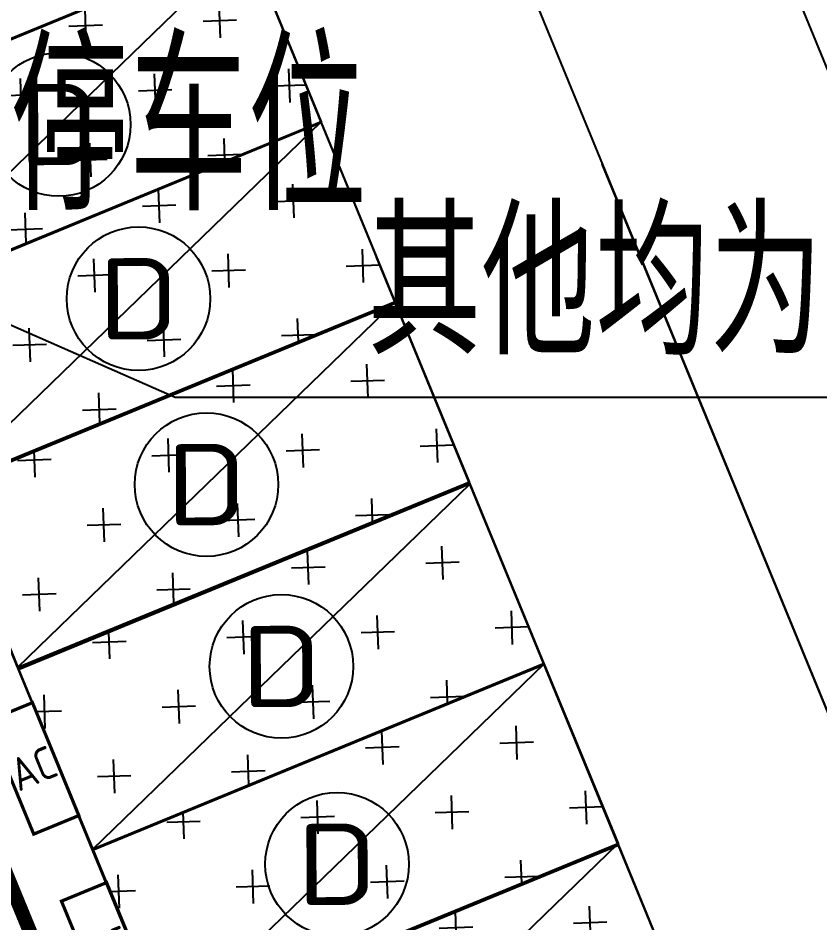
# Model space of a CAD drawing. Extents: x -809667 to 586099, y 3084146 to 3634412.
# Drawn here: x 381298.66 to 381308.52, y 3086159.62 to 3086170.73 of the extents above; entities that cross this region are included whole.
import ezdxf
from ezdxf.enums import TextEntityAlignment as Align

# ---------------------------------------------------------------- set-up
doc = ezdxf.new("R2010")
doc.units = 0
doc.header["$LTSCALE"] = 0.5
doc.header["$PDSIZE"] = 0.2
doc.layers.get('0').update_dxf_attribs({"linetype": 'CONTINUOUS'})
for name, color, linetype in [('DIM-箱柜', 3, 'CONTINUOUS'), ('EQUIP-箱柜', 3, 'CONTINUOUS'), ('WIRE-动力', 2, 'CONTINUOUS'), ('文字', 7, 'CONTINUOUS')]:
    doc.layers.add(name, color=color, linetype=linetype)
doc.styles.add('-宋体', font='', dxfattribs={"width": 0.6})
doc.styles.add('_TEL_ATTDEF', font='GBENOR', dxfattribs={"width": 0.8, "height": 3, "bigfont": 'GBCBIG'})
doc.styles.add('_TEL_DIM', font='SIMPLEX', dxfattribs={"width": 0.8, "height": 3.5, "bigfont": 'HZTXT'})
doc.styles.add('zx', font='GBENOR', dxfattribs={"width": 1.2, "bigfont": 'GBCBIG'})
doc.styles.get('-宋体').set_extended_font_data('NSimSun')

# ---------------------------------------------------------------- blocks, each defined once
blk = doc.blocks.new('23424')
at = {"layer": '文字', "linetype": 'Continuous'}
h = blk.add_hatch(dxfattribs=at)
h.set_pattern_fill('CROSS', color=8, scale=0.5200298169371408, angle=92.06326740999708)
h.set_pattern_definition([(92.06326740999697, (382047.4331889376, 3087697.318964752), (-0.8547343193438558, 0.7952899131543828), [0.4127736671938554, -1.238321001581566]), (182.0632674099971, (382047.6320114159, 3087697.532648332), (-0.7952899131543828, -0.8547343193438558), [0.4127736671938551, -1.238321001581565])])
h.paths.add_polyline_path([(382041.583910312, 3087697.108236406), (382047.1353896805, 3087699.387162062), (382046.223679341, 3087701.598595751), (382040.6740595411, 3087699.320586116)])
h = blk.add_hatch(dxfattribs=at)
h.set_pattern_fill('CROSS', color=8, scale=0.5200298169371408, angle=92.06326740999708)
h.set_pattern_definition([(92.06326740999697, (382048.3479495609, 3087695.100132331), (-0.8547343193438558, 0.7952899131543828), [0.4127736671938554, -1.238321001581566]), (182.0632674099971, (382048.5467720392, 3087695.313815911), (-0.7952899131543828, -0.8547343193438558), [0.4127736671938551, -1.238321001581565])])
h.paths.add_polyline_path([(382042.4986709353, 3087694.889403985), (382048.0501503038, 3087697.168329641), (382047.1384399643, 3087699.37976333), (382041.5888201644, 3087697.101753695)])
h = blk.add_hatch(dxfattribs=at)
h.set_pattern_fill('CROSS', color=8, scale=0.5200298169371408, angle=92.06326740999708)
h.set_pattern_definition([(92.06326740999697, (382049.2518308419, 3087692.885930273), (-0.8547343193438558, 0.7952899131543828), [0.4127736671938554, -1.238321001581566]), (182.0632674099971, (382049.4506533202, 3087693.099613853), (-0.7952899131543828, -0.8547343193438558), [0.4127736671938551, -1.238321001581565])])
h.paths.add_polyline_path([(382043.4025522163, 3087692.675201926), (382048.9540315848, 3087694.954127583), (382048.0423212452, 3087697.165561272), (382042.4927014454, 3087694.887551636)])
h = blk.add_hatch(dxfattribs=at)
h.set_pattern_fill('CROSS', color=8, scale=0.5200298169371408, angle=92.06326740999708)
h.set_pattern_definition([(92.06326740999697, (382050.1633840922, 3087690.674877618), (-0.8547343193438558, 0.7952899131543828), [0.4127736671938554, -1.238321001581566]), (182.0632674099971, (382050.3622065705, 3087690.888561198), (-0.7952899131543828, -0.8547343193438558), [0.4127736671938551, -1.238321001581565])])
h.paths.add_polyline_path([(382044.3141054666, 3087690.464149271), (382049.8655848351, 3087692.743074927), (382048.9538744956, 3087694.954508617), (382043.4042546957, 3087692.676498981)])
h = blk.add_hatch(dxfattribs=at)
h.set_pattern_fill('CROSS', color=8, scale=0.5200298169371408, angle=92.06326740999708)
h.set_pattern_definition([(92.06326740999697, (382051.0845614953, 3087688.440480732), (-0.8547343193438558, 0.7952899131543828), [0.4127736671938554, -1.238321001581566]), (182.0632674099971, (382051.2833839736, 3087688.654164312), (-0.7952899131543828, -0.8547343193438558), [0.4127736671938551, -1.238321001581565])])
h.paths.add_polyline_path([(382045.2352828698, 3087688.229752386), (382050.7867622382, 3087690.508678042), (382049.8750518987, 3087692.720111731), (382044.3254320989, 3087690.442102096)])
h = blk.add_hatch(dxfattribs=at)
h.set_pattern_fill('CROSS', color=8, scale=0.5200298169371408, angle=92.06326740999708)
h.set_pattern_definition([(92.06326740999697, (382051.9961147457, 3087686.229428077), (-0.8547343193438558, 0.7952899131543828), [0.4127736671938554, -1.238321001581566]), (182.0632674099971, (382052.194937224, 3087686.443111657), (-0.7952899131543828, -0.8547343193438558), [0.4127736671938551, -1.238321001581565])])
h.paths.add_polyline_path([(382046.1468361201, 3087686.018699731), (382051.6983154886, 3087688.297625387), (382050.786605149, 3087690.509059076), (382045.2369853492, 3087688.231049441)])
h = blk.add_hatch(dxfattribs=at)
h.set_pattern_fill('CROSS', color=8, scale=0.5200298169371408, angle=92.06326740999708)
h.set_pattern_definition([(92.06326740999697, (382052.8999960225, 3087684.015226017), (-0.8547343193438558, 0.7952899131543828), [0.4127736671938554, -1.238321001581566]), (182.0632674099971, (382053.0988185008, 3087684.228909597), (-0.7952899131543828, -0.8547343193438558), [0.4127736671938551, -1.238321001581565])])
h.paths.add_polyline_path([(382047.050717397, 3087683.80449767), (382052.6021967654, 3087686.083423327), (382051.6904864259, 3087688.294857016), (382046.1408666261, 3087686.01684738)])
at = {"layer": '文字', "color": 8, "linetype": 'Continuous'}
for p, q in [((382058.9391636009, 3087678.55678014), (382051.4995060429, 3087696.646696218)), ((382052.5456364241, 3087686.21551605), (382048.7249789221, 3087695.505644398))]:
    blk.add_line(p, q, dxfattribs=at)
at = {"layer": '文字', "color": 8, "linetype": 'Continuous', "flags": 128}
for points in [[(382035.1128641009, 3087736.491672313), (382055.3201936554, 3087687.356494655)], [(382034.912707607, 3087729.090903801), (382050.6353076731, 3087690.860580225)], [(382047.6961866345, 3087713.782125571), (382057.3964995626, 3087690.195307839)]]:
    blk.add_lwpolyline(points, dxfattribs=at)
for points in [[(382034.5955932036, 3087729.723146063, 0.3935278933651392), (382030.762993439, 3087731.148548723), (382013.2078389314, 3087723.847056272, 0.428398789829093), (382011.6474252427, 3087719.793435613), (382033.8061566742, 3087672.973570338, 0.4674018904182741), (382042.7164518732, 3087670.657630342), (382049.4525990323, 3087675.468330977, 0.3483465174933295), (382052.5456364244, 3087686.215516049), (382034.912707607, 3087729.090903801)], [(382051.8513334353, 3087722.932571196, 0.3641368766547858), (382047.6961866363, 3087713.782125563), (382057.3964785555, 3087690.195358918, 0.4832982279044974), (382066.4325621112, 3087687.594776148), (382066.9953671127, 3087687.934150696), (382059.2760511115, 3087700.735551633), (382068.1400330013, 3087706.080582038), (382076.1280788406, 3087692.833530425), (382080.5188288309, 3087694.978890933), (382066.8561151389, 3087722.941352148, 0.3924153738281989), (382059.242474428, 3087725.880407335), (382051.8513334342, 3087722.932571195)]]:
    blk.add_lwpolyline(points, format="xyb", dxfattribs=at)
for points in [[(382047.1328395525, 3087699.377014467), (382041.5837853112, 3087697.094910827), (382040.6709438543, 3087699.314532524), (382046.219998096, 3087701.596636164)], [(382048.045681009, 3087697.15739277), (382042.4966267677, 3087694.87528913), (382041.5837853107, 3087697.094910827), (382047.1328395525, 3087699.377014467)], [(382048.958522465, 3087694.937771073), (382043.4094682237, 3087692.655667433), (382042.4966267667, 3087694.87528913), (382048.0456810085, 3087697.15739277)], [(382049.8713639208, 3087692.718149376), (382044.3223096795, 3087690.436045736), (382043.4094682226, 3087692.655667432), (382048.9585224643, 3087694.937771073)], [(382050.7842053775, 3087690.498527679), (382045.2351511362, 3087688.216424039), (382044.3223096792, 3087690.436045735), (382049.871363921, 3087692.718149376)], [(382051.6970468339, 3087688.278905982), (382046.1479925927, 3087685.996802342), (382045.2351511357, 3087688.216424038), (382050.7842053775, 3087690.498527679)], [(382052.6098882892, 3087686.059284284), (382047.0608340479, 3087683.777180644), (382046.147992591, 3087685.996802341), (382051.6970468327, 3087688.278905981)]]:
    blk.add_lwpolyline(points, close=True, dxfattribs=at)
at = {"layer": '文字', "color": 8, "linetype": 'Continuous'}
for points in [[(382041.583910312, 3087697.108236406), (382047.1353896805, 3087699.387162062), (382046.223679341, 3087701.598595751), (382040.6740595411, 3087699.320586116)], [(382042.4986709353, 3087694.889403985), (382048.0501503038, 3087697.168329641), (382047.1384399643, 3087699.37976333), (382041.5888201644, 3087697.101753695)], [(382043.4025522163, 3087692.675201926), (382048.9540315848, 3087694.954127583), (382048.0423212452, 3087697.165561272), (382042.4927014454, 3087694.887551636)], [(382044.3141054666, 3087690.464149271), (382049.8655848351, 3087692.743074927), (382048.9538744956, 3087694.954508617), (382043.4042546957, 3087692.676498981)], [(382045.2352828698, 3087688.229752386), (382050.7867622382, 3087690.508678042), (382049.8750518987, 3087692.720111731), (382044.3254320989, 3087690.442102096)], [(382046.1468361201, 3087686.018699731), (382051.6983154886, 3087688.297625387), (382050.786605149, 3087690.509059076), (382045.2369853492, 3087688.231049441)], [(382047.050717397, 3087683.80449767), (382052.6021967654, 3087686.083423327), (382051.6904864259, 3087688.294857016), (382046.1408666261, 3087686.01684738)]]:
    blk.add_lwpolyline(points, close=True, dxfattribs=at)
for points in [[(382042.4986709353, 3087694.889403985), (382047.1393966106, 3087699.380156015)], [(382043.4025522163, 3087692.675201926), (382048.0432778915, 3087697.165953956)], [(382044.3141054666, 3087690.464149271), (382048.9548311419, 3087694.954901301)], [(382045.2352828698, 3087688.229752386), (382049.876008545, 3087692.720504416)], [(382046.1468361201, 3087686.018699731), (382050.7875617953, 3087690.50945176)], [(382047.050717397, 3087683.80449767), (382051.6914430722, 3087688.2952497)]]:
    blk.add_lwpolyline(points, dxfattribs=at)
for centre in [(382044.8190337729, 3087697.13478), (382045.7984063192, 3087694.993629566), (382046.6344683042, 3087692.709525286), (382047.5556457074, 3087690.475128401), (382048.23946225, 3087688.043698771)]:
    blk.add_circle(centre, 0.8823313959797435, dxfattribs=at)
for points, knots in [([(382035.3809663886, 3087700.224320794), (382035.5849869907, 3087698.281786096), (382035.9409918508, 3087694.892049818), (382042.8407859016, 3087693.32691815), (382041.4025556225, 3087683.281966571), (382047.9991096035, 3087682.562135904), (382051.1718185949, 3087682.2159183), (382051.1718187628, 3087682.215918282), (382051.1718189307, 3087682.215918263), (382051.1718190986, 3087682.215918245), (382051.8434649591, 3087682.14262583), (382052.5151108195, 3087682.069333414), (382053.18675668, 3087681.996040999)], [0, 0, 0, 0, 5.241041887431616, 9.145642296605885, 17.99563365419748, 26.1964975208899, 26.1964975208899, 26.1964975208899, 26.1964979549167, 26.1964979549167, 26.1964979549167, 27.93257795706718, 27.93257795706718, 27.93257795706718, 27.93257795706718]), ([(382035.9776842511, 3087700.286992899), (382036.0092117664, 3087699.986810996), (382036.0404759056, 3087699.689325418), (382036.1445394067, 3087698.814793989), (382036.2281359922, 3087698.25554731), (382036.4448162531, 3087697.361444716), (382036.5615190716, 3087697.005225711), (382036.8567460947, 3087696.371854194), (382037.0350674717, 3087696.096652281), (382037.3822323611, 3087695.7273077), (382037.5257793414, 3087695.605922169), (382037.8665798239, 3087695.369416266), (382038.0601395427, 3087695.256874783), (382038.6803589166, 3087694.931547737), (382039.150752875, 3087694.728546203), (382039.9024940951, 3087694.346606936), (382040.1845717738, 3087694.190013547), (382040.6678452998, 3087693.855835308), (382040.8747502913, 3087693.685349648), (382041.2411119811, 3087693.313460296), (382041.4035189156, 3087693.112637545), (382041.9659479184, 3087692.289247159), (382042.2333145114, 3087691.593569587), (382042.6360816998, 3087690.157803182), (382042.7713394661, 3087689.414211948), (382043.0394980915, 3087687.975154852), (382043.1726106811, 3087687.279664968), (382043.4636015573, 3087686.303387428), (382043.5892151213, 3087685.969354012), (382043.9079312015, 3087685.341946855), (382044.1075351718, 3087685.065134173), (382044.5998191265, 3087684.570135756), (382044.889444413, 3087684.354588656), (382045.8563183543, 3087683.802782445), (382046.6470251504, 3087683.539833472), (382048.4191389229, 3087683.148493872), (382049.3982726821, 3087683.019022947), (382050.6809723993, 3087682.873045234), (382050.9584831612, 3087682.842760062), (382051.2369064035, 3087682.8123775), (382051.2410191831, 3087682.811928698), (382051.2451321617, 3087682.811479875), (382051.2492451404, 3087682.811031053), (382051.9061342248, 3087682.73934899), (382052.5630233094, 3087682.667666928), (382053.2199123939, 3087682.595984865)], [0, 0, 0, 0, 0.8099036432257772, 0.8099036432257772, 2.429710929677332, 2.429710929677332, 3.668370011875484, 3.668370011875484, 4.926642271919691, 4.926642271919691, 5.673721875148093, 5.673721875148093, 6.420801478376495, 6.420801478376495, 7.887994829765267, 7.887994829765267, 8.767826541488324, 8.767826541488324, 9.468061201558202, 9.468061201558202, 10.16829586162808, 10.16829586162808, 12.19741982035138, 12.19741982035138, 14.22654377907468, 14.22654377907468, 16.25566773779797, 16.25566773779797, 17.46119650358358, 17.46119650358358, 18.83630656972571, 18.83630656972571, 20.21141663586784, 20.21141663586784, 22.84411724529091, 22.84411724529091, 25.47681785471398, 25.47681785471398, 26.19649025920629, 26.19649025920629, 26.19649025920629, 26.20712103096386, 26.20712103096386, 26.20712103096386, 27.90497519629911, 27.90497519629911, 27.90497519629911, 27.90497519629911])]:
    blk.add_open_spline(points, degree=3, knots=knots, dxfattribs=at)
at = {"layer": '文字', "color": 8, "linetype": 'Continuous', "style": '-宋体', "width": 0.6}
blk.add_text('生态停车位', height=1.784335443037975, dxfattribs=at).set_placement((382041.3003420045, 3087696.274695872))
at = {"layer": '文字', "color": 8, "linetype": 'Continuous', "style": 'zx', "width": 1.697422152035002}
for p, p2 in [((382044.3219772037, 3087696.633601059), (382045.3202127125, 3087696.637723429)), ((382045.3013497499, 3087694.492450626), (382046.2995852588, 3087694.496572996)), ((382046.137411735, 3087692.208346345), (382047.1356472438, 3087692.212468715)), ((382047.0585891381, 3087689.97394946), (382048.056824647, 3087689.97807183)), ((382047.7424056807, 3087687.542519831), (382048.7406411896, 3087687.546642201))]:
    blk.add_text('D', height=0.9982440213617114, rotation=0.2366105527089202, dxfattribs=at).set_placement(p, p2, align=Align.FIT)
blk = doc.blocks.new('$equip$00002708')
for p, q in [((-0.75, 0.5999999999994543), (-0.75, 0)), ((0.75, 0.5999999999994543), (-0.75, 0.5999999999994543)), ((0.75, 0), (0.75, 0.5999999999994543)), ((-0.75, 0), (0.75, 0))]:
    blk.add_line(p, q)
at = {"const_width": 0.04}
blk.add_lwpolyline([(-0.75, 0.5999999999994543), (-0.75, 0), (0.75, 0), (0.75, 0.5999999999994543), (-0.75, 0.5999999999994543), (-0.75, 0)], dxfattribs=at)
for p in [(0, 0.5999999999994543), (-0.75, 0.3000000000001819), (0.75, 0.3000000000001819), (0, 0)]:
    blk.add_point(p)
at = {"color": 7, "style": '_TEL_DIM'}
blk.add_attdef('$TEXT$', text='', height=0.4, dxfattribs=at).set_placement((1.818989403545856e-12, 0.2999999999992724), align=Align.MIDDLE_CENTER)
at = {"color": 7, "style": '_TEL_DIM', "flags": 1}
for tag in ['REMARK', 'A']:
    blk.add_attdef(tag, text='', height=0.4, dxfattribs=at).set_placement((0, 0), align=Align.MIDDLE_CENTER)

msp = doc.modelspace()

# ---------------------------------------------------------------- linework, layer by layer
at = {"layer": 'DIM-箱柜', "linetype": 'Continuous'}
for p, q in [((381296.2515729566, 3086167.987333163), (381300.5893475156, 3086166.07458725)), ((381300.5893475156, 3086166.07458725), (381316.2180917761, 3086166.07458725))]:
    msp.add_line(p, q, dxfattribs=at)
at = {"layer": 'WIRE-动力', "linetype": 'Continuous', "const_width": 0.175}
msp.add_lwpolyline([(381299.9257106668, 3086156.786883938), (381289.6108135536, 3086181.868095211)], dxfattribs=at)

# ---------------------------------------------------------------- block references
at = {"layer": 'EQUIP-箱柜', "linetype": 'Continuous'}
ref = msp.add_blockref('$equip$00002708', (381299.1222930446, 3086161.628340652), dxfattribs=dict(at, rotation=112.3554018016226))
ref.add_attrib('$TEXT$', 'AC', dxfattribs={"layer": '0', "color": 7, "height": 0.4000000000000001, "rotation": 22.35540180162262, "style": '_TEL_ATTDEF'}).set_placement((381298.8448403326, 3086161.51423547), align=Align.MIDDLE_CENTER)
ref = msp.add_blockref('$equip$00002708', (381300.0338462948, 3086159.417287997), dxfattribs=dict(at, rotation=112.3554018016226))
ref.add_attrib('$TEXT$', 'AC', dxfattribs={"layer": '0', "color": 7, "height": 0.4000000000000001, "rotation": 22.35540180162262, "style": '_TEL_ATTDEF'}).set_placement((381299.7563935829, 3086159.303182815), align=Align.MIDDLE_CENTER)
at = {"layer": '文字', "color": 8, "linetype": 'Continuous'}
msp.add_blockref('23424', (-745.6580644398928, -1527.707586588804), dxfattribs=at)

# ---------------------------------------------------------------- texts
at = {"layer": 'DIM-箱柜', "color": 7, "linetype": 'Continuous', "style": '_TEL_DIM', "width": 0.8}
msp.add_text('其他均为', height=1.75, dxfattribs=at).set_placement((381302.9558739283, 3086166.59958725))

doc.saveas('drawing.dxf')
